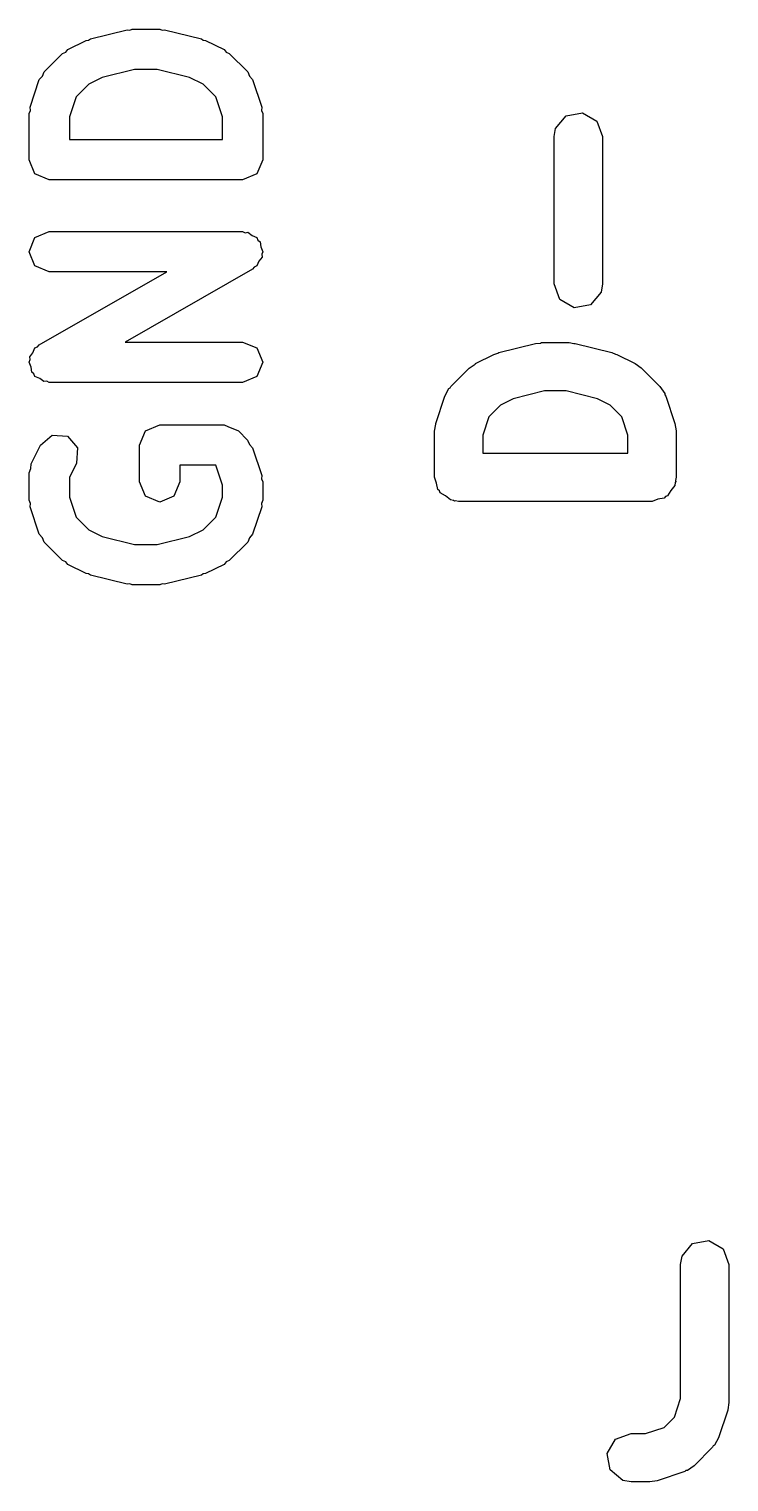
# Model space of a CAD drawing. Extents: x 83.3 to 116.6, y -116.8 to -83.3.
# Drawn here: x 97.704 to 99.875, y -87.946 to -83.438 of the extents above; entities that cross this region are included whole.
import ezdxf

# ---------------------------------------------------------------- set-up
doc = ezdxf.new("R2010")
doc.units = 0
doc.layers.add('BLACK', color=7, linetype='CONTINUOUS')

msp = doc.modelspace()

# ---------------------------------------------------------------- linework, layer by layer
at = {"layer": 'BLACK', "linetype": 'CONTINUOUS'}
for p, q in [((97.8941, -83.4679), (98.0084, -83.4394)), ((98.0084, -83.4394), (98.0162, -83.4405)), ((98.0162, -83.4405), (98.0236, -83.4375)), ((98.0236, -83.4375), (98.1093, -83.4375)), ((98.1093, -83.4375), (98.1166, -83.4405)), ((98.1166, -83.4405), (98.1244, -83.4394)), ((98.1244, -83.4394), (98.2387, -83.4679)), ((97.8175, -83.509), (97.8242, -83.5012)), ((97.8242, -83.5012), (97.8813, -83.4727)), ((97.8813, -83.4727), (97.8884, -83.4722)), ((97.8884, -83.4722), (97.8941, -83.4679)), ((98.2387, -83.4679), (98.2444, -83.4722)), ((98.2444, -83.4722), (98.2515, -83.4727)), ((98.2515, -83.4727), (98.3087, -83.5012)), ((98.3087, -83.5012), (98.3154, -83.509)), ((97.7508, -83.5701), (97.8079, -83.5129)), ((97.8079, -83.5129), (97.8175, -83.509)), ((98.3154, -83.509), (98.3249, -83.5129)), ((98.3249, -83.5129), (98.3821, -83.5701)), ((97.7071, -83.6802), (97.7357, -83.5945)), ((97.7357, -83.5945), (97.7452, -83.5835)), ((97.7452, -83.5835), (97.7508, -83.5701)), ((97.9311, -83.5875), (97.8892, -83.6085)), ((98.0313, -83.5625), (97.9311, -83.5875)), ((98.1016, -83.5625), (98.0313, -83.5625)), ((98.2018, -83.5875), (98.1016, -83.5625)), ((98.2437, -83.6085), (98.2018, -83.5875)), ((98.3821, -83.5701), (98.3876, -83.5835)), ((98.3876, -83.5835), (98.3971, -83.5945)), ((98.3971, -83.5945), (98.4257, -83.6802)), ((97.8892, -83.6085), (97.8496, -83.648)), ((98.2832, -83.648), (98.2437, -83.6085)), ((97.7079, -83.6905), (97.7071, -83.6802)), ((97.8496, -83.648), (97.8289, -83.7101)), ((98.3039, -83.7101), (98.2832, -83.648)), ((98.4257, -83.6802), (98.425, -83.6905)), ((97.7039, -83.7), (97.7079, -83.6905)), ((97.7039, -83.8429), (97.7039, -83.7)), ((97.8289, -83.7101), (97.8289, -83.7804)), ((98.3039, -83.7804), (98.3039, -83.7101)), ((98.425, -83.6905), (98.4289, -83.7)), ((98.4289, -83.7), (98.4289, -83.8429)), ((99.3374, -83.7458), (99.3704, -83.7065)), ((99.3704, -83.7065), (99.4209, -83.6976)), ((99.4209, -83.6976), (99.4653, -83.7232)), ((99.4653, -83.7232), (99.4829, -83.7714)), ((99.3329, -83.7714), (99.3374, -83.7458)), ((99.3329, -84.2286), (99.3329, -83.7714)), ((99.4829, -83.7714), (99.4829, -84.2286)), ((97.8289, -83.7804), (98.3039, -83.7804)), ((97.7222, -83.8871), (97.7039, -83.8429)), ((98.4289, -83.8429), (98.4106, -83.8871)), ((97.7664, -83.9054), (97.7222, -83.8871)), ((98.3664, -83.9054), (97.7664, -83.9054)), ((98.4106, -83.8871), (98.3664, -83.9054)), ((97.7039, -84.1286), (97.7222, -84.0844)), ((97.7222, -84.0844), (97.7664, -84.0661)), ((97.7664, -84.0661), (98.3664, -84.0661)), ((98.3664, -84.0661), (98.3744, -84.0694)), ((98.3744, -84.0694), (98.3829, -84.0683)), ((98.3829, -84.0683), (98.3957, -84.0782)), ((98.3957, -84.0782), (98.4106, -84.0844)), ((98.4106, -84.0844), (98.4139, -84.0923)), ((97.7222, -84.1728), (97.7039, -84.1286)), ((98.4139, -84.0923), (98.4207, -84.0976)), ((98.4207, -84.0976), (98.4227, -84.1136)), ((98.4227, -84.1136), (98.4289, -84.1286)), ((98.4289, -84.1286), (98.4256, -84.1365)), ((97.7664, -84.1911), (97.7222, -84.1728)), ((98.4027, -84.176), (98.3974, -84.1828)), ((98.4106, -84.1728), (98.4027, -84.176)), ((98.4168, -84.1578), (98.4106, -84.1728)), ((98.4267, -84.145), (98.4168, -84.1578)), ((98.4256, -84.1365), (98.4267, -84.145)), ((97.7354, -84.4172), (98.1311, -84.1911)), ((98.1311, -84.1911), (97.7664, -84.1911)), ((98.3974, -84.1828), (98.0018, -84.4089)), ((99.3504, -84.2768), (99.3329, -84.2286)), ((99.4783, -84.2542), (99.4454, -84.2935)), ((99.4829, -84.2286), (99.4783, -84.2542)), ((99.3948, -84.3024), (99.3504, -84.2768)), ((99.4454, -84.2935), (99.3948, -84.3024)), ((97.7061, -84.455), (97.716, -84.4422)), ((97.716, -84.4422), (97.7222, -84.4272)), ((97.7222, -84.4272), (97.7302, -84.4239)), ((97.7302, -84.4239), (97.7354, -84.4172)), ((98.0018, -84.4089), (98.3664, -84.4089)), ((98.3664, -84.4089), (98.4106, -84.4272)), ((98.4106, -84.4272), (98.4289, -84.4714)), ((99.0886, -84.4758), (99.1457, -84.4472)), ((99.1457, -84.4472), (99.1582, -84.4435)), ((99.1582, -84.4435), (99.1611, -84.4415)), ((99.1611, -84.4415), (99.2754, -84.413)), ((99.2754, -84.413), (99.2903, -84.4119)), ((99.2903, -84.4119), (99.2936, -84.4107)), ((99.2936, -84.4107), (99.3793, -84.4107)), ((99.3793, -84.4107), (99.394, -84.4133)), ((99.394, -84.4133), (99.3975, -84.413)), ((99.3975, -84.413), (99.5118, -84.4415)), ((99.5118, -84.4415), (99.5236, -84.4468)), ((99.5236, -84.4468), (99.5271, -84.4472)), ((99.5271, -84.4472), (99.5843, -84.4758)), ((97.7039, -84.4714), (97.7072, -84.4635)), ((97.7101, -84.4864), (97.7039, -84.4714)), ((97.7072, -84.4635), (97.7061, -84.455)), ((97.7122, -84.5024), (97.7101, -84.4864)), ((98.4289, -84.4714), (98.4106, -84.5156)), ((99.012, -84.547), (99.0691, -84.4898)), ((99.0691, -84.4898), (99.0875, -84.477)), ((99.0875, -84.477), (99.0886, -84.4758)), ((99.5843, -84.4758), (99.6023, -84.4891)), ((99.6023, -84.4891), (99.6037, -84.4898)), ((99.6037, -84.4898), (99.6609, -84.547)), ((97.7189, -84.5077), (97.7122, -84.5024)), ((97.7222, -84.5156), (97.7189, -84.5077)), ((97.7372, -84.5218), (97.7222, -84.5156)), ((97.75, -84.5317), (97.7372, -84.5218)), ((97.7585, -84.5306), (97.75, -84.5317)), ((97.7664, -84.5339), (97.7585, -84.5306)), ((98.3664, -84.5339), (97.7664, -84.5339)), ((98.4106, -84.5156), (98.3664, -84.5339)), ((98.9653, -84.662), (98.9938, -84.5763)), ((98.9938, -84.5763), (99.0063, -84.5534)), ((99.0063, -84.5534), (99.0101, -84.551)), ((99.0101, -84.551), (99.012, -84.547)), ((99.2055, -84.585), (99.1666, -84.6045)), ((99.3028, -84.5607), (99.2055, -84.585)), ((99.3701, -84.5607), (99.3028, -84.5607)), ((99.4674, -84.585), (99.3701, -84.5607)), ((99.5063, -84.6045), (99.4674, -84.585)), ((99.6609, -84.547), (99.6758, -84.5683)), ((99.6758, -84.5683), (99.6762, -84.5728)), ((99.6762, -84.5728), (99.679, -84.5763)), ((99.679, -84.5763), (99.7076, -84.662)), ((99.1666, -84.6045), (99.1306, -84.6405)), ((99.5423, -84.6405), (99.5063, -84.6045)), ((98.0651, -84.6844), (98.1093, -84.6661)), ((98.1093, -84.6661), (98.3093, -84.6661)), ((98.3093, -84.6661), (98.3207, -84.6708)), ((98.3207, -84.6708), (98.3535, -84.6844)), ((98.9614, -84.6857), (98.9653, -84.6636)), ((98.9653, -84.6636), (98.9653, -84.662)), ((99.1306, -84.6405), (99.1114, -84.6979)), ((99.5614, -84.6979), (99.5423, -84.6405)), ((99.7076, -84.662), (99.7109, -84.6842)), ((97.7391, -84.7292), (97.7752, -84.6978)), ((97.7752, -84.6978), (97.823, -84.7012)), ((97.823, -84.7012), (97.8543, -84.7374)), ((98.0468, -84.7286), (98.0651, -84.6844)), ((98.3535, -84.6844), (98.382, -84.7129)), ((98.382, -84.7129), (98.3876, -84.7264)), ((98.9614, -84.8286), (98.9614, -84.6857)), ((99.1114, -84.6979), (99.1114, -84.7536)), ((99.5614, -84.7536), (99.5614, -84.6979)), ((99.7109, -84.6842), (99.7114, -84.6857)), ((99.7114, -84.6857), (99.7114, -84.8286)), ((97.7105, -84.7863), (97.7391, -84.7292)), ((97.8543, -84.7374), (97.8509, -84.7851)), ((98.0468, -84.8429), (98.0468, -84.7286)), ((98.3876, -84.7264), (98.3971, -84.7374)), ((98.3971, -84.7374), (98.4257, -84.8231)), ((99.1114, -84.7536), (99.5614, -84.7536)), ((97.7039, -84.8143), (97.7095, -84.8008)), ((97.7095, -84.8008), (97.7105, -84.7863)), ((97.8509, -84.7851), (97.8289, -84.829)), ((98.2833, -84.7911), (98.1718, -84.7911)), ((98.1718, -84.7911), (98.1718, -84.8429)), ((98.3039, -84.853), (98.2833, -84.7911)), ((97.7039, -84.9), (97.7039, -84.8143)), ((97.8289, -84.829), (97.8289, -84.8899)), ((98.0651, -84.8871), (98.0468, -84.8429)), ((98.1718, -84.8429), (98.1535, -84.8871)), ((98.3039, -84.8899), (98.3039, -84.853)), ((98.4257, -84.8231), (98.425, -84.8334)), ((98.425, -84.8334), (98.4289, -84.8429)), ((98.4289, -84.8429), (98.4289, -84.9)), ((98.9681, -84.8469), (98.9614, -84.8286)), ((98.9715, -84.8661), (98.9681, -84.8469)), ((99.7069, -84.8542), (99.6944, -84.8691)), ((99.7086, -84.8445), (99.7069, -84.8542)), ((99.7103, -84.8416), (99.7086, -84.8445)), ((99.7114, -84.8286), (99.7097, -84.8383)), ((99.7097, -84.8383), (99.7103, -84.8416)), ((97.7079, -84.9095), (97.7039, -84.9)), ((97.8289, -84.8899), (97.8496, -84.952)), ((98.1093, -84.9054), (98.0651, -84.8871)), ((98.1535, -84.8871), (98.1093, -84.9054)), ((98.2832, -84.952), (98.3039, -84.8899)), ((98.4289, -84.9), (98.425, -84.9095)), ((98.9767, -84.8704), (98.9715, -84.8661)), ((98.979, -84.8768), (98.9767, -84.8704)), ((98.9958, -84.8865), (98.979, -84.8768)), ((99.0108, -84.899), (98.9958, -84.8865)), ((99.0205, -84.9008), (99.0108, -84.899)), ((99.0234, -84.9024), (99.0205, -84.9008)), ((99.0267, -84.9019), (99.0234, -84.9024)), ((99.0364, -84.9036), (99.0267, -84.9019)), ((99.6547, -84.8969), (99.6364, -84.9036)), ((99.6739, -84.8935), (99.6547, -84.8969)), ((99.6783, -84.8883), (99.6739, -84.8935)), ((99.6846, -84.886), (99.6783, -84.8883)), ((99.6944, -84.8691), (99.6846, -84.886)), ((97.7071, -84.9198), (97.7079, -84.9095)), ((97.7357, -85.0055), (97.7071, -84.9198)), ((98.4257, -84.9198), (98.3971, -85.0055)), ((98.425, -84.9095), (98.4257, -84.9198)), ((99.6364, -84.9036), (99.0364, -84.9036)), ((97.8496, -84.952), (97.8892, -84.9915)), ((97.8892, -84.9915), (97.9311, -85.0125)), ((98.2018, -85.0125), (98.2437, -84.9915)), ((98.2437, -84.9915), (98.2832, -84.952)), ((97.7452, -85.0165), (97.7357, -85.0055)), ((97.7508, -85.0299), (97.7452, -85.0165)), ((97.8079, -85.0871), (97.7508, -85.0299)), ((97.9311, -85.0125), (98.0313, -85.0375)), ((98.0313, -85.0375), (98.1016, -85.0375)), ((98.1016, -85.0375), (98.2018, -85.0125)), ((98.3821, -85.0299), (98.3249, -85.0871)), ((98.3876, -85.0165), (98.3821, -85.0299)), ((98.3971, -85.0055), (98.3876, -85.0165)), ((97.8175, -85.091), (97.8079, -85.0871)), ((97.8242, -85.0988), (97.8175, -85.091)), ((97.8813, -85.1273), (97.8242, -85.0988)), ((97.8884, -85.1278), (97.8813, -85.1273)), ((97.8941, -85.1321), (97.8884, -85.1278)), ((98.2444, -85.1278), (98.2387, -85.1321)), ((98.2515, -85.1273), (98.2444, -85.1278)), ((98.3087, -85.0988), (98.2515, -85.1273)), ((98.3154, -85.091), (98.3087, -85.0988)), ((98.3249, -85.0871), (98.3154, -85.091)), ((98.0084, -85.1606), (97.8941, -85.1321)), ((98.0162, -85.1595), (98.0084, -85.1606)), ((98.0236, -85.1625), (98.0162, -85.1595)), ((98.1093, -85.1625), (98.0236, -85.1625)), ((98.1166, -85.1595), (98.1093, -85.1625)), ((98.1244, -85.1606), (98.1166, -85.1595)), ((98.2387, -85.1321), (98.1244, -85.1606)), ((99.7625, -87.2065), (99.813, -87.1976)), ((99.813, -87.1976), (99.8575, -87.2232)), ((99.725, -87.2714), (99.7295, -87.2458)), ((99.7295, -87.2458), (99.7625, -87.2065)), ((99.8575, -87.2232), (99.875, -87.2714)), ((99.725, -87.6878), (99.725, -87.2714)), ((99.875, -87.2714), (99.875, -87.7)), ((99.7059, -87.7452), (99.725, -87.6878)), ((99.8712, -87.7237), (99.8426, -87.8094)), ((99.875, -87.7), (99.8711, -87.7221)), ((99.8711, -87.7221), (99.8712, -87.7237)), ((99.6164, -87.7964), (99.6738, -87.7773)), ((99.6738, -87.7773), (99.7059, -87.7452)), ((99.4976, -87.8584), (99.5232, -87.814)), ((99.5232, -87.814), (99.5714, -87.7964)), ((99.5714, -87.7964), (99.6164, -87.7964)), ((99.8302, -87.8323), (99.8264, -87.8347)), ((99.8426, -87.8094), (99.8302, -87.8323)), ((99.5065, -87.9089), (99.4976, -87.8584)), ((99.8245, -87.8387), (99.7673, -87.8959)), ((99.8264, -87.8347), (99.8245, -87.8387)), ((99.5458, -87.9419), (99.5065, -87.9089)), ((99.738, -87.914), (99.6523, -87.9426)), ((99.7415, -87.9112), (99.738, -87.914)), ((99.746, -87.9108), (99.7415, -87.9112)), ((99.7673, -87.8959), (99.746, -87.9108)), ((99.5714, -87.9464), (99.5458, -87.9419)), ((99.6286, -87.9464), (99.5714, -87.9464)), ((99.6301, -87.9459), (99.6286, -87.9464)), ((99.6523, -87.9426), (99.6301, -87.9459))]:
    msp.add_line(p, q, dxfattribs=at)

doc.saveas('drawing.dxf')
